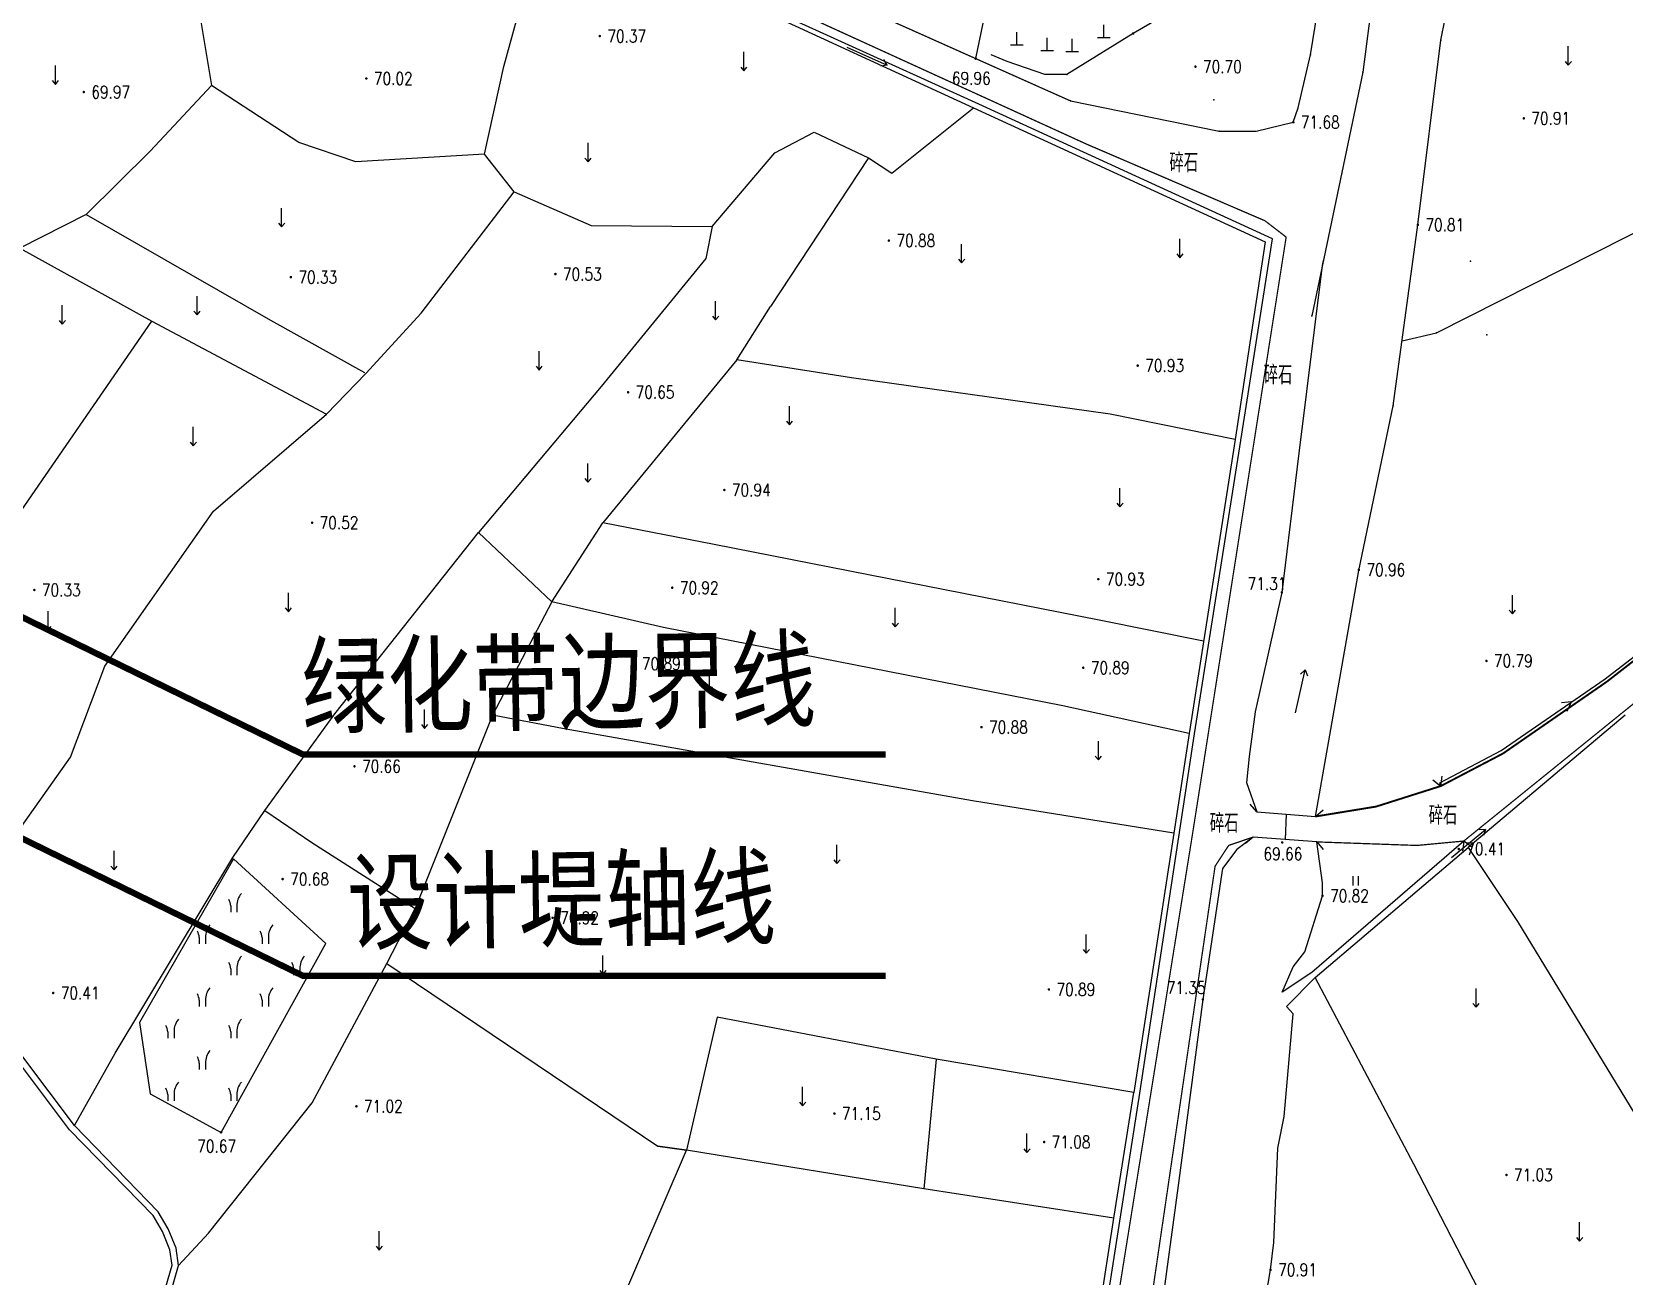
# Model space of a CAD drawing. Extents: x 10519 to 17598, y -625 to 2857.
# Drawn here: x 14035.2 to 14161.8, y 734.1 to 833 of the extents above; entities that cross this region are included whole.
import ezdxf
from ezdxf.enums import TextEntityAlignment as Align

# ---------------------------------------------------------------- set-up
doc = ezdxf.new("R2010")
doc.units = 0
doc.header["$MEASUREMENT"] = 0
doc.linetypes.add('X2', pattern=[10, 8, -2])
doc.linetypes.add('X3', pattern=[5, 4, -1])
doc.layers.get('0').update_dxf_attribs({"linetype": 'CONTINUOUS'})
for name, color, linetype in [('0000原地形', 252, 'CONTINUOUS'), ('000道路名称', 6, 'CONTINUOUS'), ('GCD', 224, 'CONTINUOUS')]:
    doc.layers.add(name, color=color, linetype=linetype)
doc.styles.add('HZ', font='txt8.shx', dxfattribs={"width": 0.8, "bigfont": 'hz.shx'})
doc.styles.get("Standard").update_dxf_attribs({"font": 'txt8.shx', "width": 0.8, "bigfont": 'hz.shx'})
doc.styles.add('正等线体', font='txt8.shx', dxfattribs={"width": 0.8, "bigfont": 'hz.shx'})
doc.styles.add('黑体', font='SIMHEI.TTF', dxfattribs={"width": 0.8})
doc.linetypes.add('10421', pattern='A,2,[150,AAA.SHX,S=1,R=0,X=0,Y=1],1e-11', length=2)
doc.linetypes.add('1161', pattern='A,0,[149,AAA.SHX,S=0.1,R=0,X=0,Y=0],-1.6', length=1.6)

# ---------------------------------------------------------------- blocks, each defined once
blk = doc.blocks.new('GC200')
at = {"linetype": 'Continuous', "const_width": 0.2, "flags": 128}
blk.add_lwpolyline([(-0.1, 0, 1), (0.1, 0, 1)], format="xyb", close=True, dxfattribs=at)
blk = doc.blocks.new('GC111')
for p, q in [((-1, 0), (1, 0)), ((0, 0), (0, 2))]:
    blk.add_line(p, q)
blk = doc.blocks.new('gc037')
for p, q in [((0, 0), (-1.39, 0.8)), ((-1.39, -0.8), (0, 0))]:
    blk.add_line(p, q)

msp = doc.modelspace()

# ---------------------------------------------------------------- linework, layer by layer
at = {"layer": '0000原地形', "linetype": '10421'}
for p, q in [((14142.89, 844.63, 70.94), (14140.99, 829.84, 70.94)), ((14147.19, 832.39, 70.96), (14149.09, 841.91, 70.96)), ((14110.21, 830.92, 69.96), (14111.92, 839.01, 69.96)), ((14136.83, 831.23, 70.94), (14138.13, 839.15, 70.94)), ((14126.2, 834.93, 70.94), (14122.73, 832.92, 70.94)), ((14122.73, 832.92, 70.94), (14117.45, 829.65, 70.94)), ((14145.36, 817.7, 70.96), (14147.19, 832.39, 70.96)), ((14112.71, 830.69, 70.94), (14111.45, 831.22, 70.94)), ((14115.71, 829.65, 70.94), (14112.71, 830.69, 70.94)), ((14135.84, 827.01, 70.94), (14136.83, 831.23, 70.94)), ((14117.45, 829.65, 70.94), (14115.71, 829.65, 70.94)), ((14140.99, 829.84, 70.94), (14136.92, 810.47, 70.94)), ((14117.76, 827.55, 70.94), (14129.56, 825.15, 70.94)), ((14135.46, 825.86, 70.94), (14135.84, 827.01, 70.94)), ((14132.51, 825.15, 70.94), (14135.46, 825.86, 70.94)), ((14129.56, 825.15, 70.94), (14132.51, 825.15, 70.94)), ((14143.41, 803.31, 70.96), (14145.36, 817.7, 70.96)), ((14137.75, 814.46, -28.3), (14135.91, 799.54, -28.3)), ((14137.82, 814.88, -28.3), (14137.75, 814.46, -28.3)), ((14140.67, 790.22, 70.96), (14143.41, 803.31, 70.96)), ((14135.91, 799.54, -28.3), (14134.55, 788.48, -28.3)), ((14137.21, 770.66, 70.96), (14140.67, 790.22, 70.96)), ((14134.55, 788.48, -28.3), (14132.44, 778.97, -28.3)), ((14132.44, 778.97, -28.3), (14131.95, 775.42, -28.3)), ((14131.95, 775.42, -28.3), (14131.74, 773.36, -28.3)), ((14131.74, 773.36, -28.3), (14132.55, 771.04, -28.3)), ((14132.28, 769.03, -28.3), (14130.98, 768.05, -28.3)), ((14137.78, 765.4, 71.34), (14137.32, 768.64, 71.34)), ((14130.98, 768.05, -28.3), (14129.84, 766.52, -28.3)), ((14129.84, 766.52, -28.3), (14128.27, 756.12, -28.3)), ((14137.78, 764.36, 71.34), (14137.78, 765.4, 71.34)), ((14136.38, 759.9, 71.34), (14137.78, 764.36, 71.34)), ((14135.44, 758.71, 71.34), (14136.38, 759.9, 71.34)), ((14134.57, 756.69, 71.34), (14135.44, 758.71, 71.34)), ((14128.27, 756.12, -28.3), (14126.31, 741.33, -28.3)), ((14134.74, 746.82, 70.76), (14135.45, 754.96, 70.76)), ((14135.45, 754.96, 70.76), (14134.91, 755.56, 70.76)), ((14134.24, 744.28, 70.76), (14134.74, 746.82, 70.76)), ((14133.91, 736.78, 70.76), (14134.24, 744.28, 70.76)), ((14126.31, 741.33, -28.3), (14124.66, 729.23, -28.3)), ((14133.65, 734.62, 70.76), (14133.91, 736.78, 70.76)), ((14131.9, 724.51, 70.76), (14133.65, 734.62, 70.76))]:
    msp.add_line(p, q, dxfattribs=at)
at = {"layer": '0000原地形', "linetype": 'Continuous'}
for p, q in [((14072.7, 830.29, 70.4), (14076.06, 842.62, 70.4)), ((14047.89, 838.14, 70.03), (14049.47, 828.77, 70.03)), ((14091.24, 835.66), (14110.04, 827)), ((14110.46, 827.29, 71.34), (14091.35, 835.99, 71.34)), ((14071.17, 823.33, 70.4), (14072.7, 830.29, 70.4)), ((14049.47, 828.77, 70.4), (14044.6, 823.57, 70.4)), ((14056.41, 824.25, 70.4), (14049.47, 828.77, 70.4)), ((14103.55, 821.81, 70.4), (14110.04, 827, 70.4)), ((14110.04, 827), (14133.22, 816.35)), ((14133.81, 816.59, 71.34), (14110.46, 827.29, 71.34)), ((14060.94, 822.7, 70.4), (14056.41, 824.25, 70.4)), ((14094.25, 823.43, 70.4), (14097.36, 825.07, 70.4)), ((14097.36, 825.07, 70.4), (14101.69, 823.02, 70.4)), ((14044.6, 823.57, 70.4), (14039.49, 818.52, 70.4)), ((14071.17, 823.33, 70.4), (14060.94, 822.7, 70.4)), ((14073.52, 820.33, 70.4), (14071.17, 823.33, 70.4)), ((14089.25, 817.56, 70.4), (14094.25, 823.43, 70.4)), ((14101.69, 823.02, 70.4), (14093.89, 811.21, 70.4)), ((14101.69, 823.02, 70.4), (14103.55, 821.81, 70.4)), ((14066.13, 810.69, 70.4), (14073.52, 820.33, 70.4)), ((14073.52, 820.33, 70.4), (14079.64, 817.64, 70.4)), ((14146.85, 809.12), (14169.2, 820.44)), ((14039.49, 818.52, 70.4), (14034.24, 815.86, 70.4)), ((14039.49, 818.52, 70.4), (14054.15, 810.12, 70.4)), ((14079.64, 817.64, 70.4), (14089.25, 817.56, 70.4)), ((14089.25, 817.56, 70.4), (14088.76, 815.02, 70.4)), ((14131.3, 800.56, 71.34), (14133.81, 816.59, 71.34)), ((14034.24, 815.86, 70.4), (14044.72, 810.04, 70.4)), ((14133.22, 816.35), (14130.83, 800.63)), ((14088.76, 815.02, 70.4), (14080.45, 804.85, 70.4)), ((14054.15, 810.12, 70.4), (14061.62, 805.96, 70.4)), ((14061.74, 805.89, 70.4), (14066.13, 810.69, 70.4)), ((14091.23, 806.96, 70.4), (14093.89, 811.21, 70.4)), ((14031.33, 790.63, 70.4), (14044.72, 810.04, 70.4)), ((14044.72, 810.04, 70.4), (14058.6, 802.65, 70.4)), ((14144.11, 808.47), (14146.85, 809.12)), ((14091.23, 806.96, 70.4), (14080.58, 794.02, 70.4)), ((14100.33, 805.55, 70.4), (14091.23, 806.96, 70.4)), ((14058.6, 802.65, 70.4), (14061.74, 805.89, 70.4)), ((14120.91, 802.66, 70.4), (14100.33, 805.55, 70.4)), ((14080.45, 804.85, 70.4), (14070.68, 793.25, 70.4)), ((14049.61, 794.93, 70.4), (14058.6, 802.65, 70.4)), ((14130.83, 800.63, 70.4), (14120.91, 802.66, 70.4)), ((14130.83, 800.63), (14127.18, 777.25)), ((14127.61, 777.23, 71.34), (14131.3, 800.56, 71.34)), ((14040.99, 782.62, 70.4), (14049.61, 794.93, 70.4)), ((14076.51, 787.73, 69.84), (14080.58, 794.02, 69.84)), ((14089.43, 792.3, 71.34), (14080.58, 794.02, 71.34)), ((14059.27, 778.82, 69.84), (14070.68, 793.25, 69.84)), ((14070.68, 793.25, 69.84), (14076.51, 787.73, 69.84)), ((14120.02, 786.27, 71.34), (14089.43, 792.3, 71.34)), ((14160.25, 781.62, -28.3), (14171.7, 790.42, -28.3)), ((14076.51, 787.73, 69.84), (14071.79, 778.71, 69.84)), ((14085.4, 785.68, 70.4), (14076.51, 787.73, 70.4)), ((14128.33, 784.59, 71.34), (14120.02, 786.27, 71.34)), ((14117.15, 779.45, 70.4), (14085.4, 785.68, 70.4)), ((14038.26, 775.37, 70.4), (14040.99, 782.62, 70.4)), ((14151.99, 775.92, -28.3), (14160.25, 781.62, -28.3)), ((14053.7, 771.15, 69.84), (14059.27, 778.82, 69.84)), ((14071.79, 778.71, 69.84), (14065.66, 763.35, 69.84)), ((14077.51, 777.64, 70.4), (14071.79, 778.71, 70.4)), ((14127.18, 777.25, 70.4), (14117.15, 779.45, 70.4)), ((14161.83, 778.71, 70.86), (14149.37, 768.19, 70.86)), ((14109.95, 771.91, 70.4), (14077.51, 777.64, 70.4)), ((14123.25, 748.67, 71.34), (14127.61, 777.23, 71.34)), ((14127.18, 777.25), (14125.97, 769.33)), ((14147.11, 773.35, -28.3), (14151.99, 775.92, -28.3)), ((14032.49, 767.24, 70.4), (14038.26, 775.37, 70.4)), ((14147.18, 773.08, -28.3), (14147.11, 773.35, -28.3)), ((14051.17, 767.39, 69.84), (14053.7, 771.15, 69.84)), ((14053.7, 771.15, 69.84), (14057.44, 768.59, 69.84)), ((14125.97, 769.33, 70.4), (14109.95, 771.91, 70.4)), ((14132.55, 771.04), (14132.04, 771.65)), ((14132.55, 771.04), (14137.21, 770.66)), ((14137.21, 770.66), (14137.82, 771.18)), ((14134.88, 770.85), (14134.8, 768.84)), ((14057.44, 768.59, 69.84), (14065.66, 763.35, 69.84)), ((14125.97, 769.33), (14122.77, 748.72)), ((14132.28, 769.03), (14131.67, 768.51)), ((14137.32, 768.64), (14132.28, 769.03)), ((14149.01, 768.71, -28.3), (14136.92, 758.27, -28.3)), ((14137.32, 768.64), (14137.84, 768.04)), ((14041.8, 751.84, 69.84), (14051.17, 767.39, 69.84)), ((14137.19, 757.86, 70.86), (14149.37, 768.19, 70.86)), ((14149.37, 768.19, 70.86), (14153.27, 762.3, 70.86)), ((14063.39, 758.97, 70.89), (14065.66, 763.35, 70.89)), ((14153.27, 762.3, 70.86), (14163.63, 745.31, 70.86)), ((14057.46, 747.9, 70.89), (14063.39, 758.97, 70.89)), ((14063.39, 758.97, 70.89), (14084.95, 744.46, 70.89)), ((14136.92, 758.27, -28.3), (14134.57, 756.69, -28.3)), ((14134.91, 755.56, 70.86), (14137.19, 757.86, 70.86)), ((14145.05, 743.03, 70.86), (14137.19, 757.86, 70.86)), ((14038.56, 746.09, 71.39), (14032.21, 754.52, 71.39)), ((14089.66, 754.7, 71.08), (14087.21, 744.14, 71.08)), ((14107.08, 751.38, 71.08), (14089.66, 754.7, 71.08)), ((14038.18, 745.76, -28.3), (14031.82, 754.21, -28.3)), ((14038.56, 746.09, 69.84), (14041.8, 751.84, 69.84)), ((14107.08, 751.38, 71.34), (14106.08, 741.07, 71.34)), ((14122.77, 748.72, 71.34), (14107.08, 751.38, 71.34)), ((14114.14, 690.12, 71.34), (14123.25, 748.67, 71.34)), ((14121.19, 738.72, 71.34), (14122.77, 748.72, 71.34)), ((14122.77, 748.72, 71.34), (14122.77, 748.72, 71.34)), ((14049.23, 737.53, 70.89), (14057.46, 747.9, 70.89)), ((14044.83, 738.93, -28.3), (14038.18, 745.76, -28.3)), ((14045.23, 739.23, 71.39), (14038.56, 746.09, 71.39)), ((14087.21, 744.14, 71.39), (14084.95, 744.46, 71.39)), ((14084.95, 744.46, 71.39), (14087.21, 744.14, 71.39)), ((14080.58, 728.65, 71.13), (14087.21, 744.14, 71.13)), ((14106.08, 741.07, 71.39), (14087.21, 744.14, 71.39)), ((14154.13, 725.4, 70.86), (14145.05, 743.03, 70.86)), ((14121.19, 738.72, 71.39), (14106.08, 741.07, 71.39)), ((14046.02, 737.89, 71.39), (14045.23, 739.23, 71.39)), ((14045.57, 737.67, -28.3), (14044.83, 738.93, -28.3)), ((14117.7, 716.05, 71.39), (14121.19, 738.72, 71.39)), ((14046.16, 736.21, -28.3), (14045.57, 737.67, -28.3)), ((14046.65, 736.34, 71.39), (14046.02, 737.89, 71.39)), ((14046.85, 734.95, 70.89), (14049.23, 737.53, 70.89)), ((14046.34, 734.98, -28.3), (14046.16, 736.21, -28.3)), ((14046.85, 734.95, 71.39), (14046.65, 736.34, 71.39)), ((14044.45, 728.56, -28.3), (14046.34, 734.98, -28.3)), ((14044.92, 728.41, 71.39), (14046.85, 734.95, 71.39))]:
    msp.add_line(p, q, dxfattribs=at)
at = {"layer": '0000原地形'}
for p, q in [((14099.97, 831.83), (14103.17, 830.41)), ((14157.31, 830.4), (14157.31, 831.9)), ((14037.06, 828.87), (14037.06, 830.37)), ((14091.78, 829.95), (14091.78, 831.45)), ((14103.17, 830.41), (14102.68, 830.31)), ((14103.17, 830.41), (14102.91, 830.84)), ((14157.06, 830.7), (14157.31, 830.4)), ((14157.31, 830.4), (14157.56, 830.7)), ((14036.81, 829.17), (14037.06, 828.87)), ((14037.06, 828.87), (14037.31, 829.17)), ((14091.53, 830.25), (14091.78, 829.95)), ((14091.78, 829.95), (14092.03, 830.25)), ((14079.4, 822.71), (14079.4, 824.21)), ((14079.15, 823.01), (14079.4, 822.71)), ((14079.4, 822.71), (14079.65, 823.01)), ((14055.03, 817.54), (14055.03, 819.04)), ((14054.78, 817.84), (14055.03, 817.54)), ((14055.03, 817.54), (14055.28, 817.84)), ((14126.45, 815.09), (14126.45, 816.59)), ((14109.09, 814.67), (14109.09, 816.17)), ((14126.2, 815.39), (14126.45, 815.09)), ((14126.45, 815.09), (14126.7, 815.39)), ((14108.84, 814.97), (14109.09, 814.67)), ((14109.09, 814.67), (14109.34, 814.97)), ((14048.32, 810.54), (14048.32, 812.04)), ((14089.53, 810.14), (14089.53, 811.64)), ((14037.35, 810.11), (14037.6, 809.81)), ((14037.6, 809.81), (14037.6, 811.31)), ((14037.6, 809.81), (14037.85, 810.11)), ((14048.07, 810.84), (14048.32, 810.54)), ((14048.32, 810.54), (14048.57, 810.84)), ((14089.28, 810.44), (14089.53, 810.14)), ((14089.53, 810.14), (14089.78, 810.44)), ((14075.51, 806.16), (14075.51, 807.66)), ((14075.26, 806.46), (14075.51, 806.16)), ((14075.51, 806.16), (14075.76, 806.46)), ((14095.41, 801.79), (14095.41, 803.29)), ((14048.01, 800.13), (14048.01, 801.63)), ((14095.16, 802.09), (14095.41, 801.79)), ((14095.41, 801.79), (14095.66, 802.09)), ((14047.76, 800.43), (14048.01, 800.13)), ((14048.01, 800.13), (14048.26, 800.43)), ((14079.39, 797.24), (14079.39, 798.74)), ((14079.14, 797.54), (14079.39, 797.24)), ((14079.39, 797.24), (14079.64, 797.54)), ((14121.68, 795.27), (14121.68, 796.77)), ((14121.43, 795.57), (14121.68, 795.27)), ((14121.68, 795.27), (14121.93, 795.57)), ((14055.58, 786.94), (14055.58, 788.44)), ((14152.87, 786.77), (14152.87, 788.27)), ((14036.47, 785.48), (14036.47, 786.98)), ((14055.33, 787.24), (14055.58, 786.94)), ((14055.58, 786.94), (14055.83, 787.24)), ((14103.82, 785.74), (14103.82, 787.24)), ((14152.62, 787.07), (14152.87, 786.77)), ((14152.87, 786.77), (14153.12, 787.07)), ((14036.22, 785.78), (14036.47, 785.48)), ((14036.47, 785.48), (14036.72, 785.78)), ((14103.57, 786.04), (14103.82, 785.74)), ((14103.82, 785.74), (14104.07, 786.04)), ((14135.62, 778.9), (14136.39, 782.32)), ((14136.39, 782.32), (14136.02, 781.98)), ((14136.39, 782.32), (14136.58, 781.85)), ((14089.05, 780.67), (14089.05, 782.17)), ((14088.8, 780.97), (14089.05, 780.67)), ((14089.05, 780.67), (14089.3, 780.97)), ((14157.57, 779.77, -28.3), (14156.77, 779.7, -28.3)), ((14157.23, 779.04, -28.3), (14157.57, 779.77, -28.3)), ((14066.4, 777.67), (14066.4, 779.17)), ((14066.15, 777.97), (14066.4, 777.67)), ((14066.4, 777.67), (14066.65, 777.97)), ((14119.97, 775.16), (14119.97, 776.66)), ((14119.72, 775.46), (14119.97, 775.16)), ((14119.97, 775.16), (14120.22, 775.46)), ((14148.03, 767.41), (14150.73, 769.64)), ((14150.73, 769.64), (14150.23, 769.6)), ((14150.73, 769.64), (14150.59, 769.16)), ((14099.18, 766.92), (14099.18, 768.42)), ((14041.72, 766.42), (14041.72, 767.92)), ((14098.93, 767.22), (14099.18, 766.92)), ((14099.18, 766.92), (14099.43, 767.22)), ((14041.47, 766.72), (14041.72, 766.42)), ((14041.72, 766.42), (14041.97, 766.72)), ((14140.23, 765.17), (14140.23, 765.92)), ((14140.63, 765.17), (14140.63, 765.92)), ((14050.99, 763.55), (14050.99, 763.05)), ((14051.49, 763.55), (14051.49, 763.05)), ((14048.49, 761.05), (14048.49, 760.55)), ((14048.99, 761.05), (14048.99, 760.55)), ((14053.49, 761.05), (14053.49, 760.55)), ((14053.99, 761.05), (14053.99, 760.55)), ((14119, 759.79), (14119, 761.29)), ((14080.58, 758.11), (14080.58, 759.61)), ((14118.75, 760.09), (14119, 759.79)), ((14119, 759.79), (14119.25, 760.09)), ((14050.99, 758.55), (14050.99, 758.05)), ((14051.49, 758.55), (14051.49, 758.05)), ((14055.99, 758.55), (14055.99, 758.05)), ((14056.49, 758.55), (14056.49, 758.05)), ((14080.33, 758.41), (14080.58, 758.11)), ((14080.58, 758.11), (14080.83, 758.41)), ((14149.99, 755.49), (14149.99, 756.99)), ((14048.49, 756.05), (14048.49, 755.55)), ((14048.99, 756.05), (14048.99, 755.55)), ((14053.49, 756.05), (14053.49, 755.55)), ((14053.99, 756.05), (14053.99, 755.55)), ((14149.74, 755.79), (14149.99, 755.49)), ((14149.99, 755.49), (14150.24, 755.79)), ((14045.99, 753.55), (14045.99, 753.05)), ((14046.49, 753.55), (14046.49, 753.05)), ((14050.99, 753.55), (14050.99, 753.05)), ((14051.49, 753.55), (14051.49, 753.05)), ((14048.49, 751.05), (14048.49, 750.55)), ((14048.99, 751.05), (14048.99, 750.55)), ((14045.99, 748.55), (14045.99, 748.05)), ((14046.49, 748.55), (14046.49, 748.05)), ((14050.99, 748.55), (14050.99, 748.05)), ((14051.49, 748.55), (14051.49, 748.05)), ((14096.45, 747.66), (14096.45, 749.16)), ((14096.2, 747.96), (14096.45, 747.66)), ((14096.45, 747.66), (14096.7, 747.96)), ((14114.28, 743.95), (14114.28, 745.45)), ((14114.03, 744.25), (14114.28, 743.95)), ((14114.28, 743.95), (14114.53, 744.25)), ((14158.22, 736.9), (14158.22, 738.4)), ((14062.8, 736.19), (14062.8, 737.69)), ((14157.97, 737.2), (14158.22, 736.9)), ((14158.22, 736.9), (14158.47, 737.2)), ((14062.55, 736.49), (14062.8, 736.19)), ((14062.8, 736.19), (14063.05, 736.49))]:
    msp.add_line(p, q, dxfattribs=at)
at = {"layer": '0000原地形', "linetype": '1161'}
for p, q in [((14051.22, 767.3), (14043.74, 754.29)), ((14058.55, 760.57), (14051.22, 767.3)), ((14050.22, 745.55), (14058.55, 760.57)), ((14043.74, 754.29), (14044.58, 748.61)), ((14044.58, 748.61), (14050.22, 745.55))]:
    msp.add_line(p, q, dxfattribs=at)
at = {"layer": '0000原地形', "linetype": 'X3', "const_width": 0.1, "elevation": 71.18, "flags": 128}
for points in [[(14003.29, 884.9), (14005.14, 884.55), (14007.82, 881.9), (14019.67, 870.3), (14022.36, 868.31), (14056.32, 852.81), (14091.55, 836.67), (14119, 824.13), (14133.2, 818.03), (14133.2, 818.03)], [(14133.2, 818.03), (14134.89, 816.73), (14127.45, 769.29), (14118.85, 715.77), (14115.34, 692.54), (14108.97, 650.94)]]:
    msp.add_lwpolyline(points, dxfattribs=at)
at = {"layer": '0000原地形', "linetype": 'Continuous', "const_width": 0.1, "flags": 128}
for points, elevation in [([(14019.74, 874.23), (14020.43, 873.41), (14022.79, 871.76), (14026.32, 869.51), (14036.01, 865.13), (14045.39, 860.77), (14053.93, 856.89), (14059.29, 854.24), (14071.48, 849.07), (14076.51, 846.26), (14087.99, 840.85), (14110.21, 830.92), (14117.76, 827.55)], 71.08), ([(14137.32, 768.64), (14145.3, 768.36), (14149.01, 768.71), (14149.01, 768.71), (14171.14, 786.62), (14176.09, 790.3), (14184.04, 795.65)], -28.3), ([(14107.55, 624.88), (14112.19, 654.37), (14122.42, 720.28), (14129.24, 766.71), (14130.32, 768.36), (14132.28, 769.03)], 71.83)]:
    msp.add_lwpolyline(points, dxfattribs=dict(at, elevation=elevation))
at = {"layer": '0000原地形', "linetype": 'X2', "const_width": 0.15, "elevation": 71.17, "flags": 128}
msp.add_lwpolyline([(14137.21, 770.66), (14142.04, 771.45), (14147.18, 773.08), (14152.13, 775.67), (14160.41, 781.4), (14172.33, 790.68), (14181.75, 797.74)], dxfattribs=at)
at = {"layer": '0000原地形'}
for centre, major_axis, start_param, end_param in [((14052.94, 763.6), (1.03, 1.03), 1.646391, 2.392649), ((14049.77, 763.46), (0.865, 0.865), 5.574133, 6.004355), ((14050.44, 761.1), (1.03, 1.03), 1.646391, 2.392649), ((14055.44, 761.1), (1.03, 1.03), 1.646391, 2.392649), ((14047.27, 760.96), (0.865, 0.865), 5.574133, 6.004355), ((14052.27, 760.96), (0.865, 0.865), 5.574133, 6.004355), ((14052.94, 758.6), (1.03, 1.03), 1.646391, 2.392649), ((14057.94, 758.6), (1.03, 1.03), 1.646391, 2.392649), ((14049.77, 758.46), (0.865, 0.865), 5.574133, 6.004355), ((14054.77, 758.46), (0.865, 0.865), 5.574133, 6.004355), ((14050.44, 756.1), (1.03, 1.03), 1.646391, 2.392649), ((14055.44, 756.1), (1.03, 1.03), 1.646391, 2.392649), ((14047.27, 755.96), (0.865, 0.865), 5.574133, 6.004355), ((14052.27, 755.96), (0.865, 0.865), 5.574133, 6.004355), ((14047.94, 753.6), (1.03, 1.03), 1.646391, 2.392649), ((14052.94, 753.6), (1.03, 1.03), 1.646391, 2.392649), ((14044.77, 753.46), (0.865, 0.865), 5.574133, 6.004355), ((14049.77, 753.46), (0.865, 0.865), 5.574133, 6.004355), ((14050.44, 751.1), (1.03, 1.03), 1.646391, 2.392649), ((14047.27, 750.96), (0.865, 0.865), 5.574133, 6.004355), ((14047.94, 748.6), (1.03, 1.03), 1.646391, 2.392649), ((14052.94, 748.6), (1.03, 1.03), 1.646391, 2.392649), ((14044.77, 748.46), (0.865, 0.865), 5.574133, 6.004355), ((14049.77, 748.46), (0.865, 0.865), 5.574133, 6.004355)]:
    msp.add_ellipse(centre, major_axis=major_axis, ratio=1, start_param=start_param, end_param=end_param, dxfattribs=at)
at = {"layer": '0000原地形', "linetype": 'Continuous'}
for p in [(14122.73, 832.92, 70.85), (14113.49, 832.02, 71.04), (14147.19, 832.39, 71.25), (14110.21, 830.92, 69.96), (14117.87, 831.48, 71.2), (14136.83, 831.23, 71.72), (14117.45, 829.65, 71.01), (14140.99, 829.84, 71.41), (14117.76, 827.55, 70.94), (14129.15, 827.64, 70.7), (14135.46, 825.86, 71.68), (14129.56, 825.15, 71.31), (14145.36, 817.7, 70.81), (14149.55, 814.82, 70.91), (14136.92, 810.47, 71.31), (14146.85, 809.12, 70.92), (14150.83, 808.96, 70.81), (14143.41, 803.31, 70.94), (14140.67, 790.27, 70.96)]:
    msp.add_point(p, dxfattribs=at)
at = {"layer": '000道路名称', "color": 0, "const_width": 0.5}
for points in [[(14017.54, 794.76), (14056.74, 775.59), (14103.06, 775.59)], [(14002.05, 784.74), (14056.74, 757.99), (14103.06, 757.99)]]:
    msp.add_lwpolyline(points, dxfattribs=at)

# ---------------------------------------------------------------- block references
at = {"layer": '0000原地形', "linetype": 'Continuous', "xscale": 0.5, "yscale": 0.5}
for p in [(14113.49, 832.02, 71.04), (14120.39, 832.61), (14115.9, 831.57), (14117.87, 831.48, 71.2)]:
    msp.add_blockref('GC111', p, dxfattribs=at)
at = {"layer": '0000原地形', "linetype": 'Continuous', "yscale": 0.5, "zscale": 0.5}
for p, xscale, rotation in [((14147.18, 773.08, 71.08), 0.4999999998725668, 292.7548402358846), ((14149.01, 768.71, -28.3), 0.4999999998725667, 112.7548402358846)]:
    msp.add_blockref('gc037', p, dxfattribs=dict(at, xscale=xscale, rotation=rotation))
at = {"layer": 'GCD', "linetype": 'Continuous'}
ref = msp.add_blockref('GC200', (14122.73, 832.92, 70.85), dxfattribs=dict(at, xscale=0.5, yscale=0.5, zscale=0.5))
ref.add_attrib('height', '70.85', dxfattribs={"linetype": 'Continuous', "height": 1, "style": '正等线体', "width": 0.8}).set_placement((14120.96, 834.55, 70.85), align=Align.MIDDLE_LEFT)
ref = msp.add_blockref('GC200', (14080.33, 832.71, 70.37), dxfattribs=dict(at, xscale=0.5, yscale=0.5, zscale=0.5))
ref.add_attrib('height', '70.37', dxfattribs={"linetype": 'Continuous', "height": 1, "style": 'HZ', "width": 0.8}).set_placement((14080.93, 832.71, 70.37), align=Align.MIDDLE_LEFT)
ref = msp.add_blockref('GC200', (14110.21, 830.92, 69.96), dxfattribs=dict(at, xscale=0.5, yscale=0.5, zscale=0.5))
ref.add_attrib('height', '69.96', dxfattribs={"linetype": 'Continuous', "height": 1, "style": '正等线体', "width": 0.8}).set_placement((14108.32, 829.35, 69.96), align=Align.MIDDLE_LEFT)
ref = msp.add_blockref('GC200', (14127.68, 830.28, 70.7), dxfattribs=dict(at, xscale=0.5, yscale=0.5, zscale=0.5))
ref.add_attrib('height', '70.70', dxfattribs={"linetype": 'Continuous', "height": 1, "style": '正等线体', "width": 0.8}).set_placement((14128.28, 830.28, 70.7), align=Align.MIDDLE_LEFT)
ref = msp.add_blockref('GC200', (14061.77, 829.34, 70.02), dxfattribs=dict(at, xscale=0.5, yscale=0.5, zscale=0.5))
ref.add_attrib('height', '70.02', dxfattribs={"linetype": 'Continuous', "height": 1, "style": 'HZ', "width": 0.8}).set_placement((14062.37, 829.34, 70.02), align=Align.MIDDLE_LEFT)
ref = msp.add_blockref('GC200', (14039.31, 828.26, 69.97), dxfattribs=dict(at, xscale=0.5, yscale=0.5, zscale=0.5))
ref.add_attrib('height', '69.97', dxfattribs={"linetype": 'Continuous', "height": 1, "style": 'HZ', "width": 0.8}).set_placement((14039.91, 828.26, 69.97), align=Align.MIDDLE_LEFT)
ref = msp.add_blockref('GC200', (14153.78, 826.17, 70.91), dxfattribs=dict(at, xscale=0.5, yscale=0.5, zscale=0.5))
ref.add_attrib('height', '70.91', dxfattribs={"linetype": 'Continuous', "height": 1, "style": '正等线体', "width": 0.8}).set_placement((14154.38, 826.17, 70.91), align=Align.MIDDLE_LEFT)
ref = msp.add_blockref('GC200', (14135.46, 825.86, 71.68), dxfattribs=dict(at, xscale=0.5, yscale=0.5, zscale=0.5))
ref.add_attrib('height', '71.68', dxfattribs={"linetype": 'Continuous', "height": 1, "style": '正等线体', "width": 0.8}).set_placement((14136.06, 825.86, 71.68), align=Align.MIDDLE_LEFT)
ref = msp.add_blockref('GC200', (14145.36, 817.7, 70.81), dxfattribs=dict(at, xscale=0.5, yscale=0.5, zscale=0.5))
ref.add_attrib('height', '70.81', dxfattribs={"linetype": 'Continuous', "height": 1, "style": '正等线体', "width": 0.8}).set_placement((14145.96, 817.7, 70.81), align=Align.MIDDLE_LEFT)
ref = msp.add_blockref('GC200', (14103.31, 816.45, 70.88), dxfattribs=dict(at, xscale=0.5, yscale=0.5, zscale=0.5))
ref.add_attrib('height', '70.88', dxfattribs={"linetype": 'Continuous', "height": 1, "style": 'HZ', "width": 0.8}).set_placement((14103.91, 816.45, 70.88), align=Align.MIDDLE_LEFT)
ref = msp.add_blockref('GC200', (14055.77, 813.54, 70.33), dxfattribs=dict(at, xscale=0.5, yscale=0.5, zscale=0.5))
ref.add_attrib('height', '70.33', dxfattribs={"linetype": 'Continuous', "height": 1, "style": 'HZ', "width": 0.8}).set_placement((14056.37, 813.54, 70.33), align=Align.MIDDLE_LEFT)
ref = msp.add_blockref('GC200', (14076.8, 813.79, 70.53), dxfattribs=dict(at, xscale=0.5, yscale=0.5, zscale=0.5))
ref.add_attrib('height', '70.53', dxfattribs={"linetype": 'Continuous', "height": 1, "style": 'HZ', "width": 0.8}).set_placement((14077.4, 813.79, 70.53), align=Align.MIDDLE_LEFT)
ref = msp.add_blockref('GC200', (14123.09, 806.51, 70.93), dxfattribs=dict(at, xscale=0.5, yscale=0.5, zscale=0.5))
ref.add_attrib('height', '70.93', dxfattribs={"linetype": 'Continuous', "height": 1, "style": 'HZ', "width": 0.8}).set_placement((14123.69, 806.51, 70.93), align=Align.MIDDLE_LEFT)
ref = msp.add_blockref('GC200', (14082.58, 804.39, 70.65), dxfattribs=dict(at, xscale=0.5, yscale=0.5, zscale=0.5))
ref.add_attrib('height', '70.65', dxfattribs={"linetype": 'Continuous', "height": 1, "style": 'HZ', "width": 0.8}).set_placement((14083.18, 804.39, 70.65), align=Align.MIDDLE_LEFT)
ref = msp.add_blockref('GC200', (14090.23, 796.62, 70.94), dxfattribs=dict(at, xscale=0.5, yscale=0.5, zscale=0.5))
ref.add_attrib('height', '70.94', dxfattribs={"linetype": 'Continuous', "height": 1, "style": 'HZ', "width": 0.8}).set_placement((14090.83, 796.62, 70.94), align=Align.MIDDLE_LEFT)
ref = msp.add_blockref('GC200', (14057.46, 794.02, 70.52), dxfattribs=dict(at, xscale=0.5, yscale=0.5, zscale=0.5))
ref.add_attrib('height', '70.52', dxfattribs={"linetype": 'Continuous', "height": 1, "style": 'HZ', "width": 0.8}).set_placement((14058.06, 794.02, 70.52), align=Align.MIDDLE_LEFT)
ref = msp.add_blockref('GC200', (14119.96, 789.53, 70.93), dxfattribs=dict(at, xscale=0.5, yscale=0.5, zscale=0.5))
ref.add_attrib('height', '70.93', dxfattribs={"linetype": 'Continuous', "height": 1, "style": 'HZ', "width": 0.8}).set_placement((14120.56, 789.53, 70.93), align=Align.MIDDLE_LEFT)
ref = msp.add_blockref('GC200', (14140.67, 790.27, 70.96), dxfattribs=dict(at, xscale=0.5, yscale=0.5, zscale=0.5))
ref.add_attrib('height', '70.96', dxfattribs={"linetype": 'Continuous', "height": 1, "style": '正等线体', "width": 0.8}).set_placement((14141.27, 790.27, 70.96), align=Align.MIDDLE_LEFT)
ref = msp.add_blockref('GC200', (14035.38, 788.67, 70.33), dxfattribs=dict(at, xscale=0.5, yscale=0.5, zscale=0.5))
ref.add_attrib('height', '70.33', dxfattribs={"linetype": 'Continuous', "height": 1, "style": 'HZ', "width": 0.8}).set_placement((14035.98, 788.67, 70.33), align=Align.MIDDLE_LEFT)
ref = msp.add_blockref('GC200', (14086.09, 788.85, 70.92), dxfattribs=dict(at, xscale=0.5, yscale=0.5, zscale=0.5))
ref.add_attrib('height', '70.92', dxfattribs={"linetype": 'Continuous', "height": 1, "style": 'HZ', "width": 0.8}).set_placement((14086.69, 788.85, 70.92), align=Align.MIDDLE_LEFT)
ref = msp.add_blockref('GC200', (14134.55, 788.48, 71.31), dxfattribs=dict(at, xscale=0.5, yscale=0.5, zscale=0.5))
ref.add_attrib('height', '71.31', dxfattribs={"linetype": 'Continuous', "height": 1, "style": 'HZ', "width": 0.8}).set_placement((14131.83, 789.17, 71.31), align=Align.MIDDLE_LEFT)
ref = msp.add_blockref('GC200', (14150.81, 783.03, 70.79), dxfattribs=dict(at, xscale=0.5, yscale=0.5, zscale=0.5))
ref.add_attrib('height', '70.79', dxfattribs={"linetype": 'Continuous', "height": 1, "style": 'HZ', "width": 0.8}).set_placement((14151.41, 783.03, 70.79), align=Align.MIDDLE_LEFT)
ref = msp.add_blockref('GC200', (14083.08, 782.81, 70.89), dxfattribs=dict(at, xscale=0.5, yscale=0.5, zscale=0.5))
ref.add_attrib('height', '70.89', dxfattribs={"linetype": 'Continuous', "height": 1, "style": 'HZ', "width": 0.8}).set_placement((14083.68, 782.81, 70.89), align=Align.MIDDLE_LEFT)
ref = msp.add_blockref('GC200', (14118.76, 782.49, 70.89), dxfattribs=dict(at, xscale=0.5, yscale=0.5, zscale=0.5))
ref.add_attrib('height', '70.89', dxfattribs={"linetype": 'Continuous', "height": 1, "style": 'HZ', "width": 0.8}).set_placement((14119.36, 782.49, 70.89), align=Align.MIDDLE_LEFT)
ref = msp.add_blockref('GC200', (14110.67, 777.76, 70.88), dxfattribs=dict(at, xscale=0.5, yscale=0.5, zscale=0.5))
ref.add_attrib('height', '70.88', dxfattribs={"linetype": 'Continuous', "height": 1, "style": 'HZ', "width": 0.8}).set_placement((14111.27, 777.76, 70.88), align=Align.MIDDLE_LEFT)
ref = msp.add_blockref('GC200', (14060.83, 774.65, 70.66), dxfattribs=dict(at, xscale=0.5, yscale=0.5, zscale=0.5))
ref.add_attrib('height', '70.66', dxfattribs={"linetype": 'Continuous', "height": 1, "style": 'HZ', "width": 0.8}).set_placement((14061.43, 774.65, 70.66), align=Align.MIDDLE_LEFT)
ref = msp.add_blockref('GC200', (14134.58, 768.6, 69.66), dxfattribs=dict(at, xscale=0.5, yscale=0.5, zscale=0.5))
ref.add_attrib('height', '69.66', dxfattribs={"linetype": 'Continuous', "height": 1, "style": 'HZ', "width": 0.8}).set_placement((14133.09, 767.69, 69.66), align=Align.MIDDLE_LEFT)
ref = msp.add_blockref('GC200', (14148.61, 768.08, 70.41), dxfattribs=dict(at, xscale=0.5, yscale=0.5, zscale=0.5))
ref.add_attrib('height', '70.41', dxfattribs={"linetype": 'Continuous', "height": 1, "style": 'HZ', "width": 0.8}).set_placement((14149.21, 768.08, 70.41), align=Align.MIDDLE_LEFT)
ref = msp.add_blockref('GC200', (14055.12, 765.69, 70.68), dxfattribs=dict(at, xscale=0.5, yscale=0.5, zscale=0.5))
ref.add_attrib('height', '70.68', dxfattribs={"linetype": 'Continuous', "height": 1, "style": 'HZ', "width": 0.8}).set_placement((14055.72, 765.69, 70.68), align=Align.MIDDLE_LEFT)
ref = msp.add_blockref('GC200', (14137.78, 764.36, 70.82), dxfattribs=dict(at, xscale=0.5, yscale=0.5, zscale=0.5))
ref.add_attrib('height', '70.82', dxfattribs={"linetype": 'Continuous', "height": 1, "style": 'HZ', "width": 0.8}).set_placement((14138.38, 764.36, 70.82), align=Align.MIDDLE_LEFT)
ref = msp.add_blockref('GC200', (14076.58, 762.61, 70.92), dxfattribs=dict(at, xscale=0.5, yscale=0.5, zscale=0.5))
ref.add_attrib('height', '70.92', dxfattribs={"linetype": 'Continuous', "height": 1, "style": 'HZ', "width": 0.8}).set_placement((14077.18, 762.61, 70.92), align=Align.MIDDLE_LEFT)
ref = msp.add_blockref('GC200', (14036.88, 756.63, 70.41), dxfattribs=dict(at, xscale=0.5, yscale=0.5, zscale=0.5))
ref.add_attrib('height', '70.41', dxfattribs={"linetype": 'Continuous', "height": 1, "style": 'HZ', "width": 0.8}).set_placement((14037.48, 756.63, 70.41), align=Align.MIDDLE_LEFT)
ref = msp.add_blockref('GC200', (14116.03, 756.91, 70.89), dxfattribs=dict(at, xscale=0.5, yscale=0.5, zscale=0.5))
ref.add_attrib('height', '70.89', dxfattribs={"linetype": 'Continuous', "height": 1, "style": 'HZ', "width": 0.8}).set_placement((14116.63, 756.91, 70.89), align=Align.MIDDLE_LEFT)
ref = msp.add_blockref('GC200', (14128.27, 756.12, 71.35), dxfattribs=dict(at, xscale=0.5, yscale=0.5, zscale=0.5))
ref.add_attrib('height', '71.35', dxfattribs={"linetype": 'Continuous', "height": 1, "style": 'HZ', "width": 0.8}).set_placement((14125.4, 757.05, 71.35), align=Align.MIDDLE_LEFT)
ref = msp.add_blockref('GC200', (14060.98, 747.62, 71.02), dxfattribs=dict(at, xscale=0.5, yscale=0.5, zscale=0.5))
ref.add_attrib('height', '71.02', dxfattribs={"linetype": 'Continuous', "height": 1, "style": 'HZ', "width": 0.8}).set_placement((14061.58, 747.62, 71.02), align=Align.MIDDLE_LEFT)
ref = msp.add_blockref('GC200', (14098.98, 747.04, 71.14), dxfattribs=dict(at, xscale=0.5, yscale=0.5, zscale=0.5))
ref.add_attrib('height', '71.15', dxfattribs={"linetype": 'Continuous', "height": 1, "style": 'HZ', "width": 0.8}).set_placement((14099.58, 747.04, 71.14), align=Align.MIDDLE_LEFT)
ref = msp.add_blockref('GC200', (14050.22, 745.55, 70.67), dxfattribs=dict(at, xscale=0.5, yscale=0.5, zscale=0.5))
ref.add_attrib('height', '70.67', dxfattribs={"linetype": 'Continuous', "height": 1, "style": 'HZ', "width": 0.8}).set_placement((14048.33, 744.45, 70.67), align=Align.MIDDLE_LEFT)
ref = msp.add_blockref('GC200', (14115.65, 744.78, 71.08), dxfattribs=dict(at, xscale=0.5, yscale=0.5, zscale=0.5))
ref.add_attrib('height', '71.08', dxfattribs={"linetype": 'Continuous', "height": 1, "style": 'HZ', "width": 0.8}).set_placement((14116.25, 744.78, 71.08), align=Align.MIDDLE_LEFT)
ref = msp.add_blockref('GC200', (14152.4, 742.16, 71.02), dxfattribs=dict(at, xscale=0.5, yscale=0.5, zscale=0.5))
ref.add_attrib('height', '71.03', dxfattribs={"linetype": 'Continuous', "height": 1, "style": 'HZ', "width": 0.8}).set_placement((14153, 742.16, 71.02), align=Align.MIDDLE_LEFT)
ref = msp.add_blockref('GC200', (14133.65, 734.62, 70.91), dxfattribs=dict(at, xscale=0.5, yscale=0.5, zscale=0.5))
ref.add_attrib('height', '70.91', dxfattribs={"linetype": 'Continuous', "height": 1, "style": 'HZ', "width": 0.8}).set_placement((14134.25, 734.62, 70.91), align=Align.MIDDLE_LEFT)

# ---------------------------------------------------------------- texts
at = {"layer": '0000原地形', "linetype": 'Continuous', "width": 0.8}
for p in [(14126.75, 822.72), (14134.24, 805.85), (14129.96, 770.2), (14147.36, 770.83)]:
    msp.add_text('碎石', height=1.5, dxfattribs=at).set_placement(p, align=Align.MIDDLE)
at = {"layer": '000道路名称', "color": 0, "style": '黑体', "width": 0.8}
for s, p in [('绿化带边界线', (14056.65, 777.9, 71.13)), ('设计堤轴线', (14060.28, 760.7, -70.89))]:
    msp.add_text(s, height=6.25, rotation=0.8095, dxfattribs=at).set_placement(p)

doc.saveas('drawing.dxf')
